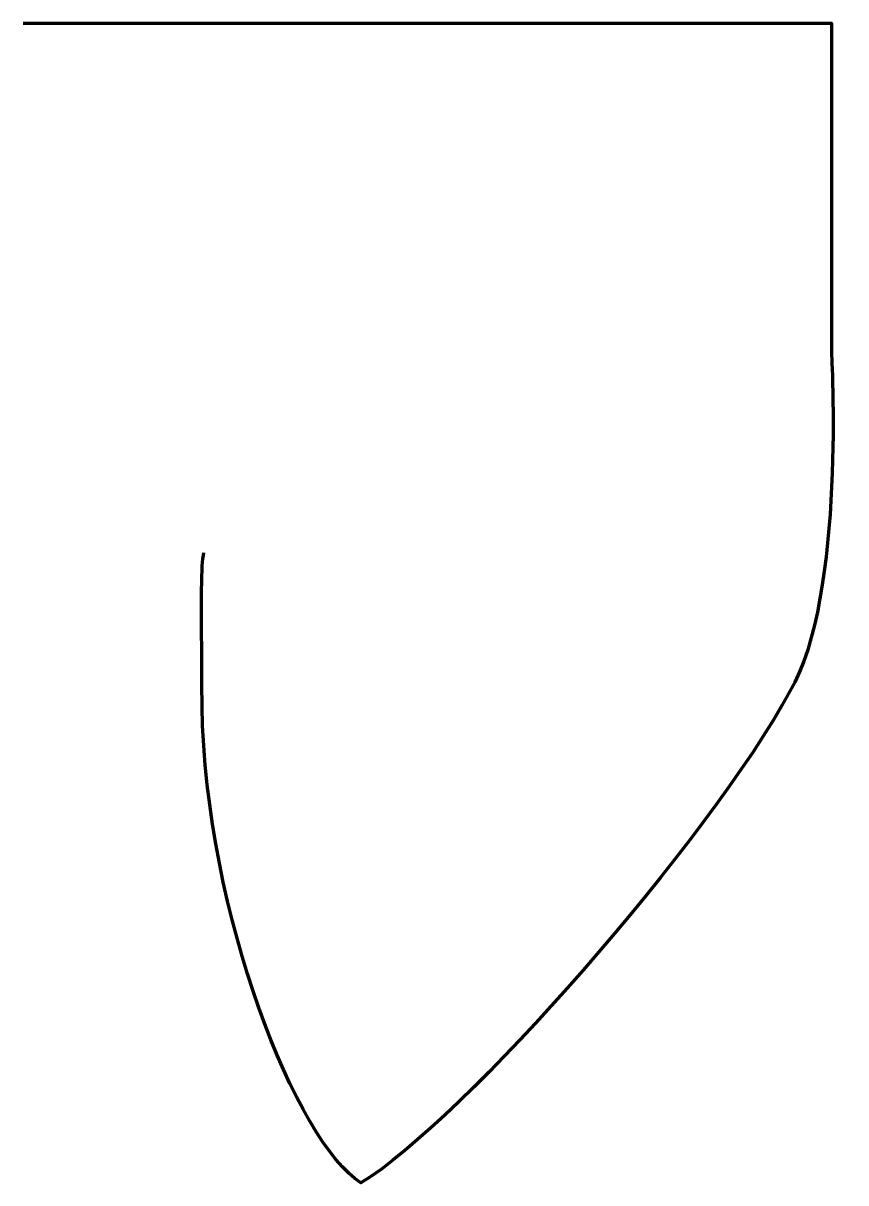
# Model space of a CAD drawing. Extents: x 1121 to 1867, y -1652 to -601.
import ezdxf

# ---------------------------------------------------------------- set-up
doc = ezdxf.new("R2010")
doc.units = 0
doc.header["$MEASUREMENT"] = 0
doc.layers.add('the_force_path', color=7, linetype='Continuous', lineweight=0)

msp = doc.modelspace()

# ---------------------------------------------------------------- linework, layer by layer
at = {"layer": 'the_force_path', "color": 7, "lineweight": 140}
msp.add_open_spline([(1120.5, -600.9), (1120.5, -600.9), (1853.6, -600.9), (1853.6, -600.9), (1853.6, -600.9), (1853.6, -899.7), (1853.6, -899.7), (1853.6, -899.7), (1866.7, -1121.3), (1816, -1206.7), (1743.5, -1341.2), (1517.9, -1597.8), (1426.9, -1652.4), (1369, -1616.6), (1285.9, -1409.3), (1282.8, -1220.2), (1282, -1110.4), (1282, -1095.2), (1284.4, -1080.9)], degree=3, knots=[0, 0, 0, 0, 1, 1, 1, 2, 2, 2, 3, 3, 3, 4, 4, 4, 5, 5, 5, 6, 6, 6, 6], dxfattribs=at)

doc.saveas('drawing.dxf')
